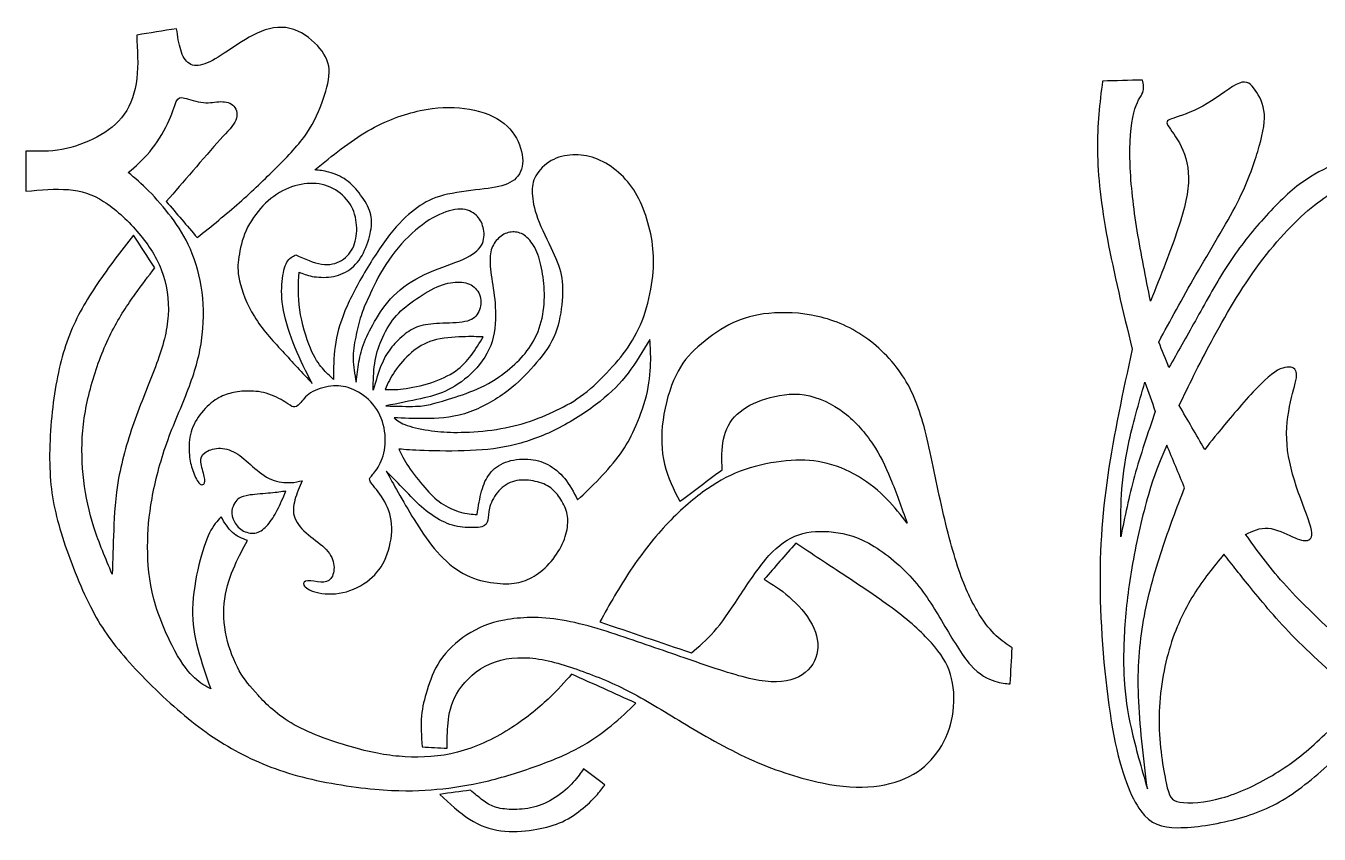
# Model space of a CAD drawing. Header units: millimetres. Extents: x -114 to 112, y -100 to 91.
# Drawn here: x -113.2 to -16.8, y -29.9 to 30.3 of the extents above; entities that cross this region are included whole.
import ezdxf

# ---------------------------------------------------------------- set-up
doc = ezdxf.new("R2010")
doc.units = ezdxf.units.MM
doc.header["$MEASUREMENT"] = 0

msp = doc.modelspace()

# ---------------------------------------------------------------- linework, layer by layer
at = {"color": 5, "linetype": 'ByBlock', "lineweight": -2}
for points, knots in [([(-95.927, -19.516), (-95.319, -20.172), (-94.503, -21.004), (-91.958, -22.429), (-90.23, -23.021), (-88.79, -23.421), (-87.349, -23.821), (-86.197, -24.029), (-84.957, -24.101), (-83.716, -24.173), (-82.388, -24.109), (-81.06, -23.765), (-79.731, -23.421), (-78.403, -22.797), (-77.235, -22.069), (-76.067, -21.34), (-75.058, -20.508), (-74.306, -19.804), (-73.554, -19.1), (-73.058, -18.524), (-72.562, -17.948), (-70.961, -18.668), (-69.361, -19.388), (-67.761, -20.108), (-68.337, -20.668), (-68.913, -21.228), (-69.609, -21.796), (-70.305, -22.365), (-71.121, -22.941), (-72.05, -23.445), (-72.978, -23.949), (-74.018, -24.381), (-75.202, -24.805), (-76.387, -25.229), (-77.715, -25.645), (-80.228, -26.238), (-81.412, -26.414), (-82.588, -26.526), (-83.764, -26.638), (-84.933, -26.686), (-86.589, -26.566), (-88.245, -26.446), (-90.39, -26.158), (-92.286, -25.693), (-94.183, -25.229), (-95.831, -24.589), (-97.344, -23.789), (-98.856, -22.989), (-100.232, -22.029), (-101.665, -20.812), (-103.097, -19.596), (-104.585, -18.124), (-105.721, -16.835), (-106.858, -15.547), (-107.642, -14.443), (-108.418, -12.914), (-109.194, -11.386), (-109.962, -9.434), (-111.035, -6.057), (-111.643, -3.208), (-111.387, 0.825), (-111.139, 2.601), (-110.891, 4.378), (-110.523, 5.914), (-109.979, 7.298), (-109.434, 8.683), (-108.714, 9.915), (-107.89, 11.131), (-107.066, 12.347), (-106.138, 13.548), (-105.209, 14.748), (-104.681, 13.932), (-104.153, 13.116), (-103.625, 12.299), (-104.089, 11.691), (-104.553, 11.083), (-105.089, 10.331), (-105.625, 9.579), (-106.234, 8.683), (-106.786, 7.61), (-107.338, 6.538), (-107.834, 5.29), (-108.218, 4.018), (-108.602, 2.745), (-108.874, 1.449), (-109.098, -1.096), (-109.05, -2.344), (-108.906, -3.536), (-108.762, -4.729), (-108.522, -5.865), (-108.154, -7.017), (-107.786, -8.169), (-107.29, -9.338), (-106.794, -10.506), (-106.762, -9.45), (-106.73, -8.393), (-106.682, -7.225), (-106.634, -6.057), (-106.57, -4.777), (-106.057, -1.96), (-105.609, -0.424), (-105.081, 1.041), (-104.553, 2.505), (-103.945, 3.898), (-103.481, 5.17), (-103.017, 6.442), (-102.697, 7.594), (-102.625, 8.763), (-102.553, 9.931), (-102.729, 11.115), (-103.545, 13.228), (-104.185, 14.156), (-104.945, 15.028), (-105.705, 15.9), (-106.586, 16.716), (-107.434, 17.253), (-108.282, 17.789), (-109.098, 18.045), (-110.059, 18.125), (-111.019, 18.205), (-112.123, 18.109), (-113.227, 18.013), (-113.227, 19.005), (-113.227, 19.997), (-113.227, 20.989), (-112.331, 20.974), (-111.435, 20.958), (-109.642, 21.278), (-108.746, 21.614), (-107.13, 22.478), (-106.41, 23.006), (-105.897, 23.734), (-105.385, 24.462), (-105.081, 25.391), (-104.961, 26.407), (-104.841, 27.423), (-104.905, 28.527), (-104.969, 29.632), (-103.977, 29.792), (-102.985, 29.952), (-101.993, 30.112), (-101.913, 29.551), (-101.833, 28.991), (-101.688, 28.527), (-101.545, 28.063), (-101.336, 27.695), (-101.04, 27.511), (-100.744, 27.327), (-100.36, 27.327), (-99.888, 27.495), (-99.416, 27.663), (-98.856, 27.999), (-98.2, 28.439), (-97.544, 28.879), (-96.791, 29.423), (-95.991, 29.784), (-95.191, 30.144), (-94.343, 30.32), (-93.551, 30.136), (-92.758, 29.952), (-92.022, 29.408), (-91.502, 28.855), (-90.982, 28.303), (-90.678, 27.743), (-90.63, 27.087), (-90.582, 26.431), (-90.79, 25.679), (-91.07, 24.87), (-91.35, 24.062), (-91.702, 23.198), (-92.286, 22.342), (-92.871, 21.486), (-93.687, 20.637), (-95.415, 18.909), (-96.327, 18.029), (-98.312, 16.284), (-99.384, 15.42), (-100.456, 14.556), (-101.224, 15.452), (-101.993, 16.348), (-102.761, 17.245), (-102.121, 17.981), (-101.481, 18.717), (-100.088, 20.333), (-99.336, 21.214), (-98.752, 21.854), (-98.168, 22.494), (-97.752, 22.894), (-97.584, 23.294), (-97.416, 23.694), (-97.496, 24.094), (-97.72, 24.342), (-97.944, 24.59), (-98.312, 24.686), (-98.704, 24.678), (-99.096, 24.67), (-99.512, 24.558), (-100, 24.606), (-100.488, 24.654), (-101.048, 24.862), (-101.393, 24.95), (-101.737, 25.038), (-101.865, 25.006), (-102.017, 24.678), (-102.169, 24.35), (-102.345, 23.726), (-102.673, 23.03), (-103.001, 22.334), (-103.481, 21.566), (-103.993, 20.95), (-104.505, 20.333), (-105.049, 19.869), (-105.593, 19.405), (-105.097, 18.989), (-104.601, 18.573), (-103.513, 17.469), (-102.921, 16.78), (-102.385, 16.068), (-101.849, 15.356), (-101.368, 14.62), (-100.968, 13.7), (-100.568, 12.78), (-100.248, 11.675), (-100.096, 10.499), (-99.944, 9.323), (-99.96, 8.075), (-100.136, 6.874), (-100.312, 5.674), (-100.648, 4.522), (-101.128, 3.265), (-101.608, 2.009), (-102.233, 0.649), (-103.225, -2.152), (-103.593, -3.592), (-103.825, -4.873), (-104.057, -6.153), (-104.153, -7.273), (-104.153, -8.481), (-104.153, -9.69), (-104.057, -10.986), (-103.689, -12.362), (-103.321, -13.739), (-102.681, -15.195), (-102.121, -16.219), (-101.561, -17.243), (-101.08, -17.836), (-100.216, -18.636), (-99.832, -18.844), (-99.448, -19.052), (-99.8, -18.044), (-100.152, -17.035), (-100.408, -16.067), (-100.664, -15.099), (-100.824, -14.171), (-100.8, -13.098), (-100.776, -12.026), (-100.568, -10.81), (-100.328, -9.802), (-100.088, -8.793), (-99.816, -7.993), (-99.536, -7.433), (-99.256, -6.873), (-98.968, -6.553), (-98.68, -6.233), (-98.424, -6.665), (-98.168, -7.097), (-97.84, -7.393), (-97.512, -7.689), (-97.111, -7.849), (-96.711, -8.009), (-97.031, -8.585), (-97.352, -9.162), (-97.664, -9.874), (-97.976, -10.586), (-98.28, -11.434), (-98.408, -12.346), (-98.536, -13.259), (-98.488, -14.235), (-98.28, -15.171), (-98.072, -16.107), (-97.704, -17.003), (-97.319, -17.692), (-96.935, -18.38), (-96.535, -18.86), (-95.927, -19.516)], [0, 0, 0, 0, 0.009901, 0.009901, 0.019802, 0.019802, 0.019802, 0.029703, 0.029703, 0.029703, 0.039604, 0.039604, 0.039604, 0.049505, 0.049505, 0.049505, 0.059406, 0.059406, 0.059406, 0.069307, 0.069307, 0.069307, 0.079208, 0.079208, 0.079208, 0.089109, 0.089109, 0.089109, 0.09901, 0.09901, 0.09901, 0.108911, 0.108911, 0.108911, 0.118812, 0.118812, 0.128713, 0.128713, 0.128713, 0.138614, 0.138614, 0.138614, 0.148515, 0.148515, 0.148515, 0.158416, 0.158416, 0.158416, 0.168317, 0.168317, 0.168317, 0.178218, 0.178218, 0.178218, 0.188119, 0.188119, 0.188119, 0.19802, 0.19802, 0.207921, 0.217822, 0.217822, 0.217822, 0.227723, 0.227723, 0.227723, 0.237624, 0.237624, 0.237624, 0.247525, 0.247525, 0.247525, 0.257426, 0.257426, 0.257426, 0.267327, 0.267327, 0.267327, 0.277228, 0.277228, 0.277228, 0.287129, 0.287129, 0.287129, 0.29703, 0.29703, 0.306931, 0.306931, 0.306931, 0.316832, 0.316832, 0.316832, 0.326733, 0.326733, 0.326733, 0.336634, 0.336634, 0.336634, 0.346535, 0.346535, 0.356436, 0.356436, 0.356436, 0.366337, 0.366337, 0.366337, 0.376238, 0.376238, 0.376238, 0.386139, 0.386139, 0.39604, 0.39604, 0.39604, 0.405941, 0.405941, 0.405941, 0.415842, 0.415842, 0.415842, 0.425743, 0.425743, 0.425743, 0.435644, 0.435644, 0.435644, 0.445545, 0.445545, 0.455446, 0.455446, 0.465347, 0.465347, 0.465347, 0.475248, 0.475248, 0.475248, 0.485149, 0.485149, 0.485149, 0.49505, 0.49505, 0.49505, 0.50495, 0.50495, 0.50495, 0.514851, 0.514851, 0.514851, 0.524752, 0.524752, 0.524752, 0.534653, 0.534653, 0.534653, 0.544554, 0.544554, 0.544554, 0.554455, 0.554455, 0.554455, 0.564356, 0.564356, 0.564356, 0.574257, 0.574257, 0.574257, 0.584158, 0.584158, 0.584158, 0.594059, 0.594059, 0.594059, 0.60396, 0.60396, 0.613861, 0.613861, 0.623762, 0.623762, 0.623762, 0.633663, 0.633663, 0.633663, 0.643564, 0.643564, 0.653465, 0.653465, 0.653465, 0.663366, 0.663366, 0.663366, 0.673267, 0.673267, 0.673267, 0.683168, 0.683168, 0.683168, 0.693069, 0.693069, 0.693069, 0.70297, 0.70297, 0.70297, 0.712871, 0.712871, 0.712871, 0.722772, 0.722772, 0.722772, 0.732673, 0.732673, 0.732673, 0.742574, 0.742574, 0.742574, 0.752475, 0.752475, 0.762376, 0.762376, 0.762376, 0.772277, 0.772277, 0.772277, 0.782178, 0.782178, 0.782178, 0.792079, 0.792079, 0.792079, 0.80198, 0.80198, 0.80198, 0.811881, 0.811881, 0.821782, 0.821782, 0.821782, 0.831683, 0.831683, 0.831683, 0.841584, 0.841584, 0.841584, 0.851485, 0.851485, 0.851485, 0.861386, 0.861386, 0.871287, 0.871287, 0.871287, 0.881188, 0.881188, 0.881188, 0.891089, 0.891089, 0.891089, 0.90099, 0.90099, 0.90099, 0.910891, 0.910891, 0.910891, 0.920792, 0.920792, 0.920792, 0.930693, 0.930693, 0.930693, 0.940594, 0.940594, 0.940594, 0.950495, 0.950495, 0.950495, 0.960396, 0.960396, 0.960396, 0.970297, 0.970297, 0.970297, 0.980198, 0.980198, 0.980198, 1, 1, 1, 1]), ([(-14.039, 20.778), (-13.391, 20.955), (-12.677, 20.992), (-12.027, 20.947), (-11.378, 20.901), (-10.794, 20.774), (-10.311, 20.571), (-9.829, 20.368), (-9.448, 20.089), (-8.864, 19.784), (-8.66, 19.759), (-8.497, 19.809), (-8.334, 19.86), (-8.21, 19.987), (-8.067, 19.954), (-7.923, 19.921), (-7.796, 19.744), (-7.718, 19.27), (-7.682, 18.857), (-7.846, 18.311), (-7.966, 18.104), (-8.124, 17.924), (-8.282, 17.745), (-8.693, 17.54), (-9.725, 17.434), (-10.109, 17.565), (-10.223, 17.729), (-10.337, 17.893), (-10.18, 18.089), (-10.174, 18.298), (-10.168, 18.506), (-10.312, 18.727), (-10.585, 18.879), (-10.857, 19.032), (-11.257, 19.116), (-11.813, 19.133), (-12.368, 19.149), (-13.079, 19.098), (-13.968, 18.806), (-14.857, 18.514), (-15.924, 17.981), (-17.194, 16.965), (-18.463, 15.949), (-19.936, 14.451), (-21.295, 12.622), (-22.654, 10.794), (-23.898, 8.635), (-24.876, 6.819), (-25.854, 5.003), (-26.565, 3.53), (-27.276, 2.057), (-26.641, 0.965), (-26.006, -0.127), (-25.371, -1.219), (-24.889, -0.609), (-24.406, 0), (-22.832, 1.879), (-21.739, 3.149), (-20.939, 3.899), (-20.14, 4.648), (-19.632, 4.876), (-18.844, 4.953), (-18.565, 4.8), (-18.527, 4.432), (-18.489, 4.064), (-18.692, 3.48), (-18.895, 2.641), (-19.098, 1.803), (-19.301, 0.711), (-19.263, -0.431), (-19.225, -1.574), (-18.946, -2.768), (-18.552, -3.949), (-18.159, -5.13), (-17.651, -6.298), (-17.473, -6.996), (-17.295, -7.695), (-17.447, -7.923), (-17.701, -7.987), (-17.955, -8.05), (-18.311, -7.949), (-18.832, -7.72), (-19.352, -7.492), (-20.038, -7.136), (-20.647, -7.085), (-21.257, -7.034), (-21.79, -7.288), (-22.324, -7.542), (-21.485, -8.711), (-20.647, -9.879), (-19.505, -11.161), (-18.362, -12.444), (-16.914, -13.841), (-14.425, -16.101), (-13.384, -16.964), (-12.343, -17.828), (-11.556, -17.091), (-10.768, -16.355), (-9.74, -15.352), (-8.711, -14.349), (-7.441, -13.079), (-6.184, -11.987), (-4.927, -10.895), (-3.683, -9.98), (-2.591, -9.422), (-1.499, -8.863), (-0.559, -8.66), (0.673, -8.723), (1.904, -8.787), (3.428, -9.117), (4.965, -9.815), (6.501, -10.514), (8.05, -11.58), (9.409, -12.66), (10.768, -13.739), (11.936, -14.831), (13.168, -15.898), (14.399, -16.964), (15.695, -18.006), (16.99, -19.047), (18.666, -17.853), (20.342, -16.66), (22.018, -15.466), (21.079, -13.841), (20.139, -12.215), (19.25, -10.692), (18.361, -9.168), (17.523, -7.746), (16.469, -6.425), (15.415, -5.104), (14.145, -3.885), (12.914, -2.933), (11.682, -1.981), (10.488, -1.295), (8.939, -0.457), (8.584, -0.304), (8.228, -0.152), (8.409, 0.376), (8.589, 0.904), (8.77, 1.433), (9.961, 0.777), (11.152, 0.122), (12.407, -0.739), (13.663, -1.6), (14.984, -2.666), (16.177, -3.873), (17.371, -5.079), (18.437, -6.425), (19.466, -7.809), (20.495, -9.193), (21.485, -10.615), (22.171, -11.746), (22.856, -12.876), (23.237, -13.714), (23.618, -14.552), (24.634, -13.485), (25.65, -12.419), (26.806, -10.946), (27.961, -9.473), (29.256, -7.593), (29.98, -6.463), (30.704, -5.333), (30.856, -4.952), (31.009, -4.571), (30.323, -2.844), (29.637, -1.117), (28.012, 3.632), (27.072, 6.654), (26.577, 9.27), (26.082, 11.886), (26.031, 14.095), (26.285, 16.013), (26.539, 17.93), (27.098, 19.555), (27.682, 21.028), (28.266, 22.501), (28.875, 23.822), (29.523, 24.723), (30.17, 25.625), (30.856, 26.108), (31.351, 26.336), (31.847, 26.565), (32.151, 26.539), (32.583, 26.209), (33.015, 25.879), (33.574, 25.244), (35.097, 22.781), (36.062, 20.952), (36.647, 18.882), (37.231, 16.813), (37.434, 14.501), (37.51, 9.803), (37.383, 7.416), (36.913, 5.003), (36.443, 2.591), (35.631, 0.153), (35.008, -1.523), (34.386, -3.2), (33.955, -4.114), (33.523, -5.028), (34.386, -7.263), (35.25, -9.498), (36.799, -14.323), (37.485, -16.914), (37.764, -19.225), (38.043, -21.536), (37.916, -23.568), (37.837, -25.325), (37.757, -27.083), (37.725, -28.566), (37.002, -29.214), (36.278, -29.862), (34.862, -29.673), (32.656, -29.503), (30.45, -29.332), (27.453, -29.18), (24.913, -28.85), (22.374, -28.52), (20.291, -28.012), (18.209, -27.047), (16.126, -26.082), (14.044, -24.659), (11.961, -23.237), (10.768, -23.669), (9.574, -24.101), (8.025, -24.329), (6.476, -24.558), (4.571, -24.583), (2.895, -24.532), (1.219, -24.482), (-0.229, -24.355), (-1.676, -24.228), (-1.829, -24.863), (-1.981, -25.498), (-1.753, -26.64), (-1.372, -27.148), (-1.016, -27.618), (-0.661, -28.088), (-0.33, -28.52), (-0.267, -28.837), (-0.203, -29.155), (-0.407, -29.358), (-1.93, -29.485), (-3.251, -29.409), (-4.991, -29.396), (-6.73, -29.383), (-8.889, -29.434), (-10.324, -29.472), (-11.759, -29.51), (-12.47, -29.536), (-13.003, -29.421), (-13.536, -29.307), (-13.892, -29.053), (-13.917, -28.786), (-13.943, -28.52), (-13.638, -28.24), (-13.168, -28.012), (-12.698, -27.783), (-12.063, -27.605), (-11.302, -27.199), (-10.54, -26.793), (-9.651, -26.158), (-8.978, -25.409), (-8.305, -24.659), (-7.848, -23.796), (-7.391, -22.933), (-8.863, -22.094), (-10.337, -21.256), (-11.809, -20.418), (-12.952, -21.586), (-14.095, -22.755), (-15.314, -23.91), (-16.533, -25.066), (-17.828, -26.209), (-19.098, -27.034), (-20.368, -27.859), (-21.613, -28.367), (-23.06, -28.748), (-24.508, -29.129), (-26.158, -29.383), (-27.377, -29.383), (-28.596, -29.383), (-29.384, -29.129), (-30.133, -28.126), (-30.882, -27.123), (-31.593, -25.371), (-32.139, -22.552), (-32.685, -19.733), (-33.066, -15.847), (-33.155, -12.457), (-33.244, -9.066), (-33.041, -6.171), (-32.596, -3.136), (-32.152, -0.101), (-31.466, 3.073), (-30.78, 6.248), (-31.466, 9.092), (-32.152, 11.936), (-32.622, 14.451), (-33.092, 16.965), (-33.346, 19.149), (-33.371, 21.054), (-33.396, 22.959), (-33.193, 24.584), (-32.99, 26.209), (-31.999, 26.235), (-31.009, 26.26), (-30.019, 26.285), (-29.942, 25.981), (-29.866, 25.676), (-30.12, 25.041), (-30.45, 24.711), (-30.666, 23.847), (-30.882, 22.984), (-30.984, 21.587), (-30.933, 20.038), (-30.882, 18.489), (-30.679, 16.787), (-30.4, 15.06), (-30.12, 13.333), (-29.765, 11.581), (-29.409, 9.829), (-28.647, 11.733), (-27.885, 13.638), (-27.365, 15.2), (-26.844, 16.762), (-26.565, 17.981), (-26.577, 19.022), (-26.59, 20.063), (-26.895, 20.927), (-27.263, 21.6), (-27.631, 22.273), (-28.063, 22.755), (-28.165, 23.022), (-28.266, 23.289), (-28.038, 23.339), (-27.492, 23.517), (-26.946, 23.695), (-26.082, 24), (-25.193, 24.533), (-24.304, 25.066), (-23.39, 25.828), (-22.793, 26.057), (-22.197, 26.285), (-21.917, 25.981), (-21.613, 25.536), (-21.308, 25.092), (-20.977, 24.508), (-20.927, 23.746), (-20.876, 22.984), (-21.104, 22.044), (-21.422, 20.978), (-21.739, 19.911), (-22.146, 18.717), (-22.958, 17.13), (-23.771, 15.543), (-24.99, 13.562), (-26.031, 11.771), (-27.073, 9.981), (-27.936, 8.381), (-28.8, 6.781), (-28.546, 6.146), (-28.292, 5.511), (-28.038, 4.876), (-27.403, 5.994), (-26.768, 7.111), (-26.069, 8.368), (-25.371, 9.625), (-24.609, 11.022), (-23.822, 12.254), (-23.035, 13.486), (-22.222, 14.552), (-21.32, 15.594), (-20.419, 16.635), (-19.428, 17.651), (-18.501, 18.374), (-17.574, 19.098), (-16.711, 19.53), (-15.989, 19.905), (-15.267, 20.281), (-14.686, 20.6), (-14.039, 20.778)], [0, 0, 0, 0, 0.007463, 0.007463, 0.007463, 0.014925, 0.014925, 0.014925, 0.022388, 0.022388, 0.029851, 0.029851, 0.029851, 0.037313, 0.037313, 0.037313, 0.044776, 0.044776, 0.052239, 0.052239, 0.059701, 0.059701, 0.059701, 0.067164, 0.067164, 0.08209, 0.08209, 0.08209, 0.089552, 0.089552, 0.089552, 0.097015, 0.097015, 0.097015, 0.104478, 0.104478, 0.104478, 0.11194, 0.11194, 0.11194, 0.119403, 0.119403, 0.119403, 0.126866, 0.126866, 0.126866, 0.134328, 0.134328, 0.134328, 0.141791, 0.141791, 0.141791, 0.149254, 0.149254, 0.149254, 0.156716, 0.156716, 0.164179, 0.164179, 0.164179, 0.171642, 0.171642, 0.179104, 0.179104, 0.179104, 0.186567, 0.186567, 0.186567, 0.19403, 0.19403, 0.19403, 0.201493, 0.201493, 0.201493, 0.208955, 0.208955, 0.208955, 0.216418, 0.216418, 0.216418, 0.223881, 0.223881, 0.223881, 0.231343, 0.231343, 0.231343, 0.238806, 0.238806, 0.238806, 0.246269, 0.246269, 0.246269, 0.253731, 0.253731, 0.261194, 0.261194, 0.261194, 0.268657, 0.268657, 0.268657, 0.276119, 0.276119, 0.276119, 0.283582, 0.283582, 0.283582, 0.291045, 0.291045, 0.291045, 0.298507, 0.298507, 0.298507, 0.30597, 0.30597, 0.30597, 0.313433, 0.313433, 0.313433, 0.320896, 0.320896, 0.320896, 0.328358, 0.328358, 0.328358, 0.335821, 0.335821, 0.335821, 0.343284, 0.343284, 0.343284, 0.350746, 0.350746, 0.350746, 0.358209, 0.358209, 0.365672, 0.365672, 0.365672, 0.373134, 0.373134, 0.373134, 0.380597, 0.380597, 0.380597, 0.38806, 0.38806, 0.38806, 0.395522, 0.395522, 0.395522, 0.402985, 0.402985, 0.402985, 0.410448, 0.410448, 0.410448, 0.41791, 0.41791, 0.41791, 0.425373, 0.425373, 0.425373, 0.432836, 0.432836, 0.432836, 0.440299, 0.440299, 0.447761, 0.447761, 0.447761, 0.455224, 0.455224, 0.455224, 0.462687, 0.462687, 0.462687, 0.470149, 0.470149, 0.470149, 0.477612, 0.477612, 0.477612, 0.485075, 0.485075, 0.485075, 0.492537, 0.492537, 0.5, 0.5, 0.5, 0.507463, 0.507463, 0.514925, 0.514925, 0.514925, 0.522388, 0.522388, 0.522388, 0.529851, 0.529851, 0.529851, 0.537313, 0.537313, 0.544776, 0.544776, 0.544776, 0.552239, 0.552239, 0.552239, 0.559701, 0.559701, 0.559701, 0.567164, 0.567164, 0.567164, 0.574627, 0.574627, 0.574627, 0.58209, 0.58209, 0.58209, 0.589552, 0.589552, 0.589552, 0.597015, 0.597015, 0.597015, 0.604478, 0.604478, 0.604478, 0.61194, 0.61194, 0.61194, 0.619403, 0.619403, 0.626866, 0.626866, 0.626866, 0.634328, 0.634328, 0.634328, 0.641791, 0.641791, 0.649254, 0.649254, 0.649254, 0.656716, 0.656716, 0.656716, 0.664179, 0.664179, 0.664179, 0.671642, 0.671642, 0.671642, 0.679104, 0.679104, 0.679104, 0.686567, 0.686567, 0.686567, 0.69403, 0.69403, 0.69403, 0.701493, 0.701493, 0.701493, 0.708955, 0.708955, 0.708955, 0.716418, 0.716418, 0.716418, 0.723881, 0.723881, 0.723881, 0.731343, 0.731343, 0.731343, 0.738806, 0.738806, 0.738806, 0.746269, 0.746269, 0.746269, 0.753731, 0.753731, 0.753731, 0.761194, 0.761194, 0.761194, 0.768657, 0.768657, 0.768657, 0.776119, 0.776119, 0.776119, 0.783582, 0.783582, 0.783582, 0.791045, 0.791045, 0.791045, 0.798507, 0.798507, 0.798507, 0.80597, 0.80597, 0.80597, 0.813433, 0.813433, 0.820896, 0.820896, 0.820896, 0.828358, 0.828358, 0.828358, 0.835821, 0.835821, 0.835821, 0.843284, 0.843284, 0.843284, 0.850746, 0.850746, 0.850746, 0.858209, 0.858209, 0.858209, 0.865672, 0.865672, 0.865672, 0.873134, 0.873134, 0.873134, 0.880597, 0.880597, 0.880597, 0.88806, 0.88806, 0.88806, 0.895522, 0.895522, 0.895522, 0.902985, 0.902985, 0.902985, 0.910448, 0.910448, 0.910448, 0.91791, 0.91791, 0.91791, 0.925373, 0.925373, 0.925373, 0.932836, 0.932836, 0.932836, 0.940299, 0.940299, 0.940299, 0.947761, 0.947761, 0.947761, 0.955224, 0.955224, 0.955224, 0.962687, 0.962687, 0.962687, 0.970149, 0.970149, 0.970149, 0.977612, 0.977612, 0.977612, 0.985075, 0.985075, 0.985075, 1, 1, 1, 1]), ([(-87.533, 15.028), (-87.629, 14.516), (-87.813, 13.924), (-88.073, 13.416), (-88.333, 12.908), (-88.669, 12.483), (-89.082, 12.183), (-89.494, 11.883), (-89.982, 11.707), (-90.482, 11.635), (-90.982, 11.563), (-91.494, 11.595), (-91.894, 11.671), (-92.294, 11.747), (-92.582, 11.867), (-92.871, 11.987), (-92.913, 11.083), (-92.955, 10.179), (-92.811, 9.179), (-92.667, 8.178), (-92.336, 7.082), (-92.023, 6.326), (-91.71, 5.57), (-91.414, 5.154), (-91.13, 4.822), (-90.846, 4.49), (-90.574, 4.242), (-90.302, 3.994), (-90.302, 4.81), (-90.302, 5.626), (-90.186, 6.458), (-90.07, 7.29), (-89.838, 8.138), (-89.446, 9.091), (-89.054, 10.043), (-88.501, 11.099), (-87.237, 13.212), (-86.525, 14.268), (-85.873, 15.06), (-85.221, 15.852), (-84.628, 16.38), (-84.052, 16.793), (-83.476, 17.205), (-82.916, 17.501), (-82.108, 17.709), (-81.3, 17.917), (-80.243, 18.037), (-79.383, 18.141), (-78.523, 18.245), (-77.859, 18.333), (-77.339, 18.557), (-76.819, 18.781), (-76.443, 19.141), (-76.287, 19.649), (-76.131, 20.157), (-76.195, 20.813), (-76.447, 21.466), (-76.699, 22.118), (-77.139, 22.766), (-77.843, 23.246), (-78.547, 23.726), (-79.515, 24.038), (-80.536, 24.174), (-81.556, 24.31), (-82.628, 24.27), (-83.84, 24.01), (-85.053, 23.75), (-86.405, 23.27), (-87.737, 22.498), (-89.07, 21.726), (-90.382, 20.661), (-91.694, 19.597), (-91.366, 19.565), (-91.038, 19.533), (-90.638, 19.425), (-90.238, 19.317), (-89.766, 19.133), (-89.354, 18.841), (-88.942, 18.549), (-88.589, 18.149), (-88.277, 17.725), (-87.965, 17.301), (-87.693, 16.853), (-87.561, 16.413), (-87.429, 15.972), (-87.437, 15.54), (-87.533, 15.028)], [0, 0, 0, 0, 0.033333, 0.033333, 0.033333, 0.066667, 0.066667, 0.066667, 0.1, 0.1, 0.1, 0.133333, 0.133333, 0.133333, 0.166667, 0.166667, 0.166667, 0.2, 0.2, 0.2, 0.233333, 0.233333, 0.233333, 0.266667, 0.266667, 0.266667, 0.3, 0.3, 0.3, 0.333333, 0.333333, 0.333333, 0.366667, 0.366667, 0.366667, 0.4, 0.4, 0.433333, 0.433333, 0.433333, 0.466667, 0.466667, 0.466667, 0.5, 0.5, 0.5, 0.533333, 0.533333, 0.533333, 0.566667, 0.566667, 0.566667, 0.6, 0.6, 0.6, 0.633333, 0.633333, 0.633333, 0.666667, 0.666667, 0.666667, 0.7, 0.7, 0.7, 0.733333, 0.733333, 0.733333, 0.766667, 0.766667, 0.766667, 0.8, 0.8, 0.8, 0.833333, 0.833333, 0.833333, 0.866667, 0.866667, 0.866667, 0.9, 0.9, 0.9, 0.933333, 0.933333, 0.933333, 1, 1, 1, 1]), ([(-82.988, 0.177), (-83.62, 0.265), (-84.333, 0.401), (-84.813, 0.569), (-85.293, 0.737), (-85.541, 0.937), (-85.789, 1.137), (-85.069, 1.105), (-84.349, 1.073), (-83.48, 1.077), (-82.612, 1.081), (-81.596, 1.121), (-80.544, 1.441), (-79.491, 1.761), (-78.403, 2.361), (-77.575, 2.949), (-76.747, 3.537), (-76.179, 4.114), (-75.598, 4.754), (-75.018, 5.394), (-74.426, 6.098), (-74.03, 6.862), (-73.634, 7.626), (-73.434, 8.451), (-73.322, 9.259), (-73.21, 10.067), (-73.186, 10.859), (-73.394, 12.219), (-73.626, 12.788), (-73.978, 13.54), (-74.33, 14.292), (-74.802, 15.228), (-75.086, 15.992), (-75.37, 16.757), (-75.466, 17.349), (-75.506, 18.341), (-75.45, 18.741), (-75.214, 19.157), (-74.978, 19.573), (-74.562, 20.005), (-74.074, 20.285), (-73.586, 20.565), (-73.026, 20.694), (-72.474, 20.718), (-71.922, 20.741), (-71.377, 20.661), (-70.829, 20.465), (-70.281, 20.269), (-69.729, 19.957), (-69.233, 19.557), (-68.737, 19.157), (-68.297, 18.669), (-67.929, 18.105), (-67.56, 17.541), (-67.264, 16.901), (-67.028, 16.2), (-66.792, 15.5), (-66.616, 14.74), (-66.524, 14), (-66.432, 13.26), (-66.424, 12.54), (-66.512, 11.695), (-66.6, 10.851), (-66.784, 9.883), (-67.068, 9.007), (-67.352, 8.13), (-67.737, 7.346), (-68.181, 6.65), (-68.625, 5.954), (-69.129, 5.346), (-69.721, 4.71), (-70.313, 4.074), (-70.993, 3.409), (-71.658, 2.901), (-72.322, 2.393), (-72.97, 2.041), (-73.67, 1.705), (-74.37, 1.369), (-75.122, 1.049), (-75.931, 0.793), (-76.739, 0.537), (-77.603, 0.345), (-78.499, 0.225), (-79.395, 0.105), (-80.324, 0.057), (-81.064, 0.053), (-81.804, 0.049), (-82.356, 0.089), (-82.988, 0.177)], [0, 0, 0, 0, 0.032258, 0.032258, 0.032258, 0.064516, 0.064516, 0.064516, 0.096774, 0.096774, 0.096774, 0.129032, 0.129032, 0.129032, 0.16129, 0.16129, 0.16129, 0.193548, 0.193548, 0.193548, 0.225806, 0.225806, 0.225806, 0.258065, 0.258065, 0.258065, 0.290323, 0.290323, 0.322581, 0.322581, 0.322581, 0.354839, 0.354839, 0.354839, 0.387097, 0.387097, 0.419355, 0.419355, 0.419355, 0.451613, 0.451613, 0.451613, 0.483871, 0.483871, 0.483871, 0.516129, 0.516129, 0.516129, 0.548387, 0.548387, 0.548387, 0.580645, 0.580645, 0.580645, 0.612903, 0.612903, 0.612903, 0.645161, 0.645161, 0.645161, 0.677419, 0.677419, 0.677419, 0.709677, 0.709677, 0.709677, 0.741935, 0.741935, 0.741935, 0.774194, 0.774194, 0.774194, 0.806452, 0.806452, 0.806452, 0.83871, 0.83871, 0.83871, 0.870968, 0.870968, 0.870968, 0.903226, 0.903226, 0.903226, 0.935484, 0.935484, 0.935484, 1, 1, 1, 1]), ([(-97.352, 13.12), (-97.264, 13.7), (-97.119, 14.404), (-96.519, 15.748), (-96.063, 16.388), (-95.555, 16.917), (-95.047, 17.445), (-94.487, 17.861), (-93.883, 18.145), (-93.279, 18.429), (-92.63, 18.581), (-92.026, 18.593), (-91.422, 18.605), (-90.862, 18.477), (-90.35, 18.209), (-89.838, 17.941), (-89.374, 17.533), (-89.07, 17.053), (-88.765, 16.573), (-88.622, 16.02), (-88.581, 15.476), (-88.542, 14.932), (-88.605, 14.396), (-88.793, 13.94), (-88.982, 13.484), (-89.294, 13.108), (-90.11, 12.612), (-90.614, 12.491), (-91.198, 12.58), (-91.782, 12.667), (-92.446, 12.964), (-93.111, 13.26), (-93.351, 13.148), (-93.591, 13.036), (-93.771, 12.724), (-93.951, 12.412), (-94.071, 11.899), (-94.131, 11.291), (-94.191, 10.683), (-94.191, 9.979), (-94.031, 9.131), (-93.871, 8.283), (-93.551, 7.29), (-93.167, 6.358), (-92.782, 5.426), (-92.334, 4.554), (-91.886, 3.681), (-92.622, 4.482), (-93.359, 5.282), (-94.111, 6.098), (-94.863, 6.914), (-95.631, 7.746), (-96.199, 8.671), (-96.767, 9.595), (-97.135, 10.611), (-97.304, 11.347), (-97.471, 12.083), (-97.44, 12.54), (-97.352, 13.12)], [0, 0, 0, 0, 0.047619, 0.047619, 0.095238, 0.095238, 0.095238, 0.142857, 0.142857, 0.142857, 0.190476, 0.190476, 0.190476, 0.238095, 0.238095, 0.238095, 0.285714, 0.285714, 0.285714, 0.333333, 0.333333, 0.333333, 0.380952, 0.380952, 0.380952, 0.428571, 0.428571, 0.47619, 0.47619, 0.47619, 0.52381, 0.52381, 0.52381, 0.571429, 0.571429, 0.571429, 0.619048, 0.619048, 0.619048, 0.666667, 0.666667, 0.666667, 0.714286, 0.714286, 0.714286, 0.761905, 0.761905, 0.761905, 0.809524, 0.809524, 0.809524, 0.857143, 0.857143, 0.857143, 0.904762, 0.904762, 0.904762, 1, 1, 1, 1]), ([(-87.653, 10.175), (-87.365, 10.803), (-86.949, 11.707), (-86.397, 12.564), (-85.845, 13.42), (-85.157, 14.228), (-84.46, 14.868), (-83.764, 15.508), (-83.06, 15.98), (-82.404, 16.28), (-81.748, 16.581), (-81.14, 16.708), (-80.66, 16.665), (-80.179, 16.62), (-79.827, 16.405), (-79.579, 16.136), (-79.331, 15.868), (-79.187, 15.548), (-79.119, 15.172), (-79.051, 14.796), (-79.059, 14.364), (-79.279, 13.98), (-79.499, 13.596), (-79.931, 13.26), (-80.624, 12.948), (-81.316, 12.636), (-82.268, 12.347), (-83.172, 11.951), (-84.076, 11.555), (-84.933, 11.051), (-85.593, 10.455), (-86.253, 9.859), (-86.717, 9.171), (-87.101, 8.535), (-87.485, 7.898), (-87.789, 7.314), (-87.997, 6.786), (-88.205, 6.258), (-88.317, 5.786), (-88.405, 5.298), (-88.493, 4.81), (-88.557, 4.306), (-88.622, 3.801), (-88.725, 4.386), (-88.83, 4.97), (-88.838, 5.522), (-88.845, 6.074), (-88.757, 6.594), (-88.646, 7.142), (-88.533, 7.69), (-88.397, 8.267), (-88.249, 8.731), (-88.101, 9.195), (-87.941, 9.547), (-87.653, 10.175)], [0, 0, 0, 0, 0.052632, 0.052632, 0.052632, 0.105263, 0.105263, 0.105263, 0.157895, 0.157895, 0.157895, 0.210526, 0.210526, 0.210526, 0.263158, 0.263158, 0.263158, 0.315789, 0.315789, 0.315789, 0.368421, 0.368421, 0.368421, 0.421053, 0.421053, 0.421053, 0.473684, 0.473684, 0.473684, 0.526316, 0.526316, 0.526316, 0.578947, 0.578947, 0.578947, 0.631579, 0.631579, 0.631579, 0.684211, 0.684211, 0.684211, 0.736842, 0.736842, 0.736842, 0.789474, 0.789474, 0.789474, 0.842105, 0.842105, 0.842105, 0.894737, 0.894737, 0.894737, 1, 1, 1, 1]), ([(-84.188, 1.993), (-84.741, 1.977), (-85.565, 2.001), (-86.389, 2.025), (-85.469, 2.209), (-84.548, 2.393), (-83.82, 2.553), (-83.092, 2.713), (-82.556, 2.849), (-81.952, 3.129), (-81.348, 3.409), (-80.676, 3.833), (-80.064, 4.406), (-79.451, 4.978), (-78.899, 5.698), (-78.587, 6.518), (-78.275, 7.338), (-78.203, 8.258), (-78.227, 9.075), (-78.251, 9.891), (-78.371, 10.603), (-78.471, 11.267), (-78.571, 11.931), (-78.651, 12.548), (-78.635, 13.024), (-78.619, 13.5), (-78.507, 13.836), (-78.323, 14.124), (-78.139, 14.412), (-77.883, 14.652), (-77.323, 14.948), (-77.019, 15.004), (-76.727, 14.972), (-76.435, 14.94), (-76.155, 14.82), (-75.882, 14.572), (-75.61, 14.324), (-75.346, 13.948), (-75.146, 13.476), (-74.946, 13.004), (-74.81, 12.436), (-74.714, 11.827), (-74.618, 11.219), (-74.562, 10.571), (-74.594, 9.879), (-74.626, 9.187), (-74.746, 8.451), (-75.194, 7.154), (-75.522, 6.594), (-75.886, 6.114), (-76.251, 5.634), (-76.651, 5.234), (-77.163, 4.806), (-77.675, 4.378), (-78.299, 3.922), (-79.015, 3.553), (-79.731, 3.185), (-80.54, 2.905), (-81.232, 2.681), (-81.924, 2.457), (-82.5, 2.289), (-82.928, 2.177), (-83.356, 2.065), (-83.636, 2.009), (-84.188, 1.993)], [0, 0, 0, 0, 0.043478, 0.043478, 0.043478, 0.086957, 0.086957, 0.086957, 0.130435, 0.130435, 0.130435, 0.173913, 0.173913, 0.173913, 0.217391, 0.217391, 0.217391, 0.26087, 0.26087, 0.26087, 0.304348, 0.304348, 0.304348, 0.347826, 0.347826, 0.347826, 0.391304, 0.391304, 0.391304, 0.434783, 0.434783, 0.478261, 0.478261, 0.478261, 0.521739, 0.521739, 0.521739, 0.565217, 0.565217, 0.565217, 0.608696, 0.608696, 0.608696, 0.652174, 0.652174, 0.652174, 0.695652, 0.695652, 0.73913, 0.73913, 0.73913, 0.782609, 0.782609, 0.782609, 0.826087, 0.826087, 0.826087, 0.869565, 0.869565, 0.869565, 0.913043, 0.913043, 0.913043, 1, 1, 1, 1]), ([(-86.061, 6.274), (-85.781, 6.642), (-85.437, 6.986), (-85.089, 7.274), (-84.741, 7.562), (-84.388, 7.794), (-83.96, 7.938), (-83.532, 8.082), (-83.028, 8.138), (-82.4, 8.167), (-81.772, 8.195), (-81.02, 8.195), (-80.508, 8.298), (-79.995, 8.403), (-79.723, 8.611), (-79.543, 8.927), (-79.363, 9.243), (-79.275, 9.667), (-79.343, 10.043), (-79.411, 10.419), (-79.635, 10.747), (-79.935, 10.955), (-80.235, 11.163), (-80.612, 11.251), (-81.056, 11.243), (-81.5, 11.235), (-82.012, 11.131), (-82.584, 10.879), (-83.156, 10.627), (-83.788, 10.227), (-84.336, 9.839), (-84.885, 9.451), (-85.349, 9.075), (-85.749, 8.587), (-86.149, 8.098), (-86.485, 7.498), (-86.733, 6.922), (-86.981, 6.346), (-87.141, 5.794), (-87.317, 4.562), (-87.333, 3.881), (-87.349, 3.201), (-87.157, 3.841), (-86.965, 4.482), (-86.761, 4.998), (-86.557, 5.514), (-86.341, 5.906), (-86.061, 6.274)], [0, 0, 0, 0, 0.058824, 0.058824, 0.058824, 0.117647, 0.117647, 0.117647, 0.176471, 0.176471, 0.176471, 0.235294, 0.235294, 0.235294, 0.294118, 0.294118, 0.294118, 0.352941, 0.352941, 0.352941, 0.411765, 0.411765, 0.411765, 0.470588, 0.470588, 0.470588, 0.529412, 0.529412, 0.529412, 0.588235, 0.588235, 0.588235, 0.647059, 0.647059, 0.647059, 0.705882, 0.705882, 0.705882, 0.764706, 0.764706, 0.823529, 0.823529, 0.823529, 0.882353, 0.882353, 0.882353, 1, 1, 1, 1]), ([(-68.161, -10.202), (-67.312, -8.937), (-66.336, -7.705), (-65.352, -6.673), (-64.368, -5.641), (-63.376, -4.809), (-62.439, -4.16), (-61.503, -3.512), (-60.623, -3.048), (-59.631, -2.712), (-58.638, -2.376), (-57.534, -2.168), (-56.558, -2.072), (-55.582, -1.976), (-54.734, -1.992), (-53.837, -2.184), (-52.941, -2.376), (-51.997, -2.744), (-50.348, -3.72), (-49.644, -4.328), (-49.06, -4.928), (-48.476, -5.529), (-48.012, -6.121), (-47.548, -6.713), (-47.964, -5.545), (-48.38, -4.377), (-48.78, -3.4), (-49.18, -2.424), (-49.564, -1.64), (-50.108, -0.824), (-50.653, -0.007), (-51.357, 0.841), (-53.117, 2.185), (-54.173, 2.681), (-55.198, 2.841), (-56.222, 3.001), (-57.214, 2.825), (-58.078, 2.553), (-58.943, 2.281), (-59.679, 1.913), (-60.215, 1.409), (-60.751, 0.905), (-61.087, 0.265), (-61.239, -0.447), (-61.391, -1.16), (-61.359, -1.944), (-61.327, -2.728), (-62.383, -3.512), (-63.44, -4.297), (-64.496, -5.081), (-64.944, -4.2), (-65.392, -3.32), (-65.632, -2.32), (-65.872, -1.32), (-65.904, -0.199), (-65.744, 0.969), (-65.584, 2.137), (-65.232, 3.353), (-64.792, 4.274), (-64.352, 5.194), (-63.824, 5.818), (-63.143, 6.426), (-62.463, 7.034), (-61.631, 7.626), (-60.831, 8.05), (-60.031, 8.475), (-59.263, 8.731), (-58.246, 8.867), (-57.23, 9.003), (-55.966, 9.019), (-54.686, 8.787), (-53.405, 8.555), (-52.109, 8.075), (-50.925, 7.298), (-49.74, 6.522), (-48.668, 5.45), (-47.892, 4.274), (-47.116, 3.097), (-46.636, 1.817), (-45.788, -1.464), (-45.419, -3.464), (-44.995, -5.369), (-44.571, -7.273), (-44.091, -9.082), (-43.603, -10.458), (-43.115, -11.834), (-42.619, -12.778), (-41.722, -14.219), (-41.322, -14.715), (-40.922, -15.091), (-40.522, -15.467), (-40.122, -15.723), (-39.722, -15.979), (-39.77, -16.875), (-39.818, -17.772), (-39.866, -18.668), (-40.202, -18.652), (-40.538, -18.636), (-41.026, -18.476), (-41.514, -18.316), (-42.155, -18.012), (-42.819, -17.267), (-43.483, -16.523), (-44.171, -15.339), (-44.859, -14.179), (-45.547, -13.018), (-46.236, -11.882), (-47.18, -10.826), (-48.124, -9.77), (-49.324, -8.793), (-50.413, -8.201), (-51.501, -7.609), (-52.477, -7.401), (-53.389, -7.337), (-54.301, -7.273), (-55.15, -7.353), (-55.926, -7.681), (-56.702, -8.009), (-57.406, -8.585), (-58.11, -9.426), (-58.815, -10.266), (-59.519, -11.37), (-60.159, -12.338), (-60.799, -13.306), (-61.375, -14.139), (-61.943, -14.787), (-62.511, -15.435), (-63.072, -15.899), (-63.632, -16.363), (-65.904, -15.595), (-68.177, -14.827), (-70.449, -14.059), (-69.729, -12.762), (-69.009, -11.466), (-68.161, -10.202)], [0, 0, 0, 0, 0.021277, 0.021277, 0.021277, 0.042553, 0.042553, 0.042553, 0.06383, 0.06383, 0.06383, 0.085106, 0.085106, 0.085106, 0.106383, 0.106383, 0.106383, 0.12766, 0.12766, 0.148936, 0.148936, 0.148936, 0.170213, 0.170213, 0.170213, 0.191489, 0.191489, 0.191489, 0.212766, 0.212766, 0.212766, 0.234043, 0.234043, 0.255319, 0.255319, 0.255319, 0.276596, 0.276596, 0.276596, 0.297872, 0.297872, 0.297872, 0.319149, 0.319149, 0.319149, 0.340426, 0.340426, 0.340426, 0.361702, 0.361702, 0.361702, 0.382979, 0.382979, 0.382979, 0.404255, 0.404255, 0.404255, 0.425532, 0.425532, 0.425532, 0.446809, 0.446809, 0.446809, 0.468085, 0.468085, 0.468085, 0.489362, 0.489362, 0.489362, 0.510638, 0.510638, 0.510638, 0.531915, 0.531915, 0.531915, 0.553191, 0.553191, 0.553191, 0.574468, 0.574468, 0.595745, 0.595745, 0.595745, 0.617021, 0.617021, 0.617021, 0.638298, 0.638298, 0.659574, 0.659574, 0.659574, 0.680851, 0.680851, 0.680851, 0.702128, 0.702128, 0.702128, 0.723404, 0.723404, 0.723404, 0.744681, 0.744681, 0.744681, 0.765957, 0.765957, 0.765957, 0.787234, 0.787234, 0.787234, 0.808511, 0.808511, 0.808511, 0.829787, 0.829787, 0.829787, 0.851064, 0.851064, 0.851064, 0.87234, 0.87234, 0.87234, 0.893617, 0.893617, 0.893617, 0.914894, 0.914894, 0.914894, 0.93617, 0.93617, 0.93617, 0.957447, 0.957447, 0.957447, 1, 1, 1, 1]), ([(-85.721, 4.618), (-85.397, 5.09), (-84.957, 5.586), (-84.028, 6.394), (-83.54, 6.706), (-82.872, 6.894), (-82.204, 7.082), (-81.356, 7.146), (-80.704, 7.17), (-80.052, 7.194), (-79.595, 7.178), (-79.139, 7.162), (-79.427, 6.69), (-79.715, 6.218), (-80.364, 5.354), (-80.724, 4.962), (-81.216, 4.618), (-81.708, 4.274), (-82.332, 3.978), (-83.036, 3.75), (-83.74, 3.521), (-84.525, 3.361), (-85.109, 3.289), (-85.693, 3.217), (-86.077, 3.233), (-86.461, 3.249), (-86.253, 3.697), (-86.045, 4.146), (-85.721, 4.618)], [0, 0, 0, 0, 0.090909, 0.090909, 0.181818, 0.181818, 0.181818, 0.272727, 0.272727, 0.272727, 0.363636, 0.363636, 0.363636, 0.454545, 0.454545, 0.545455, 0.545455, 0.545455, 0.636364, 0.636364, 0.636364, 0.727273, 0.727273, 0.727273, 0.818182, 0.818182, 0.818182, 1, 1, 1, 1]), ([(-83.544, -1.304), (-82.636, -1.336), (-81.308, -1.36), (-80.104, -1.308), (-78.899, -1.256), (-77.819, -1.128), (-76.735, -0.856), (-75.65, -0.584), (-74.562, -0.168), (-72.386, 0.961), (-71.297, 1.673), (-69.569, 3.041), (-68.929, 3.697), (-68.349, 4.462), (-67.769, 5.226), (-67.248, 6.098), (-66.728, 6.97), (-66.688, 6.418), (-66.648, 5.866), (-66.668, 5.174), (-66.688, 4.482), (-66.768, 3.649), (-66.984, 2.785), (-67.2, 1.921), (-67.553, 1.025), (-67.873, 0.309), (-68.193, -0.408), (-68.481, -0.944), (-69.345, -2.144), (-69.921, -2.808), (-70.477, -3.388), (-71.033, -3.968), (-71.569, -4.464), (-72.106, -4.961), (-72.402, -4.4), (-72.698, -3.84), (-73.066, -3.388), (-73.434, -2.936), (-73.874, -2.592), (-74.33, -2.352), (-74.786, -2.112), (-75.258, -1.976), (-75.806, -1.944), (-76.355, -1.912), (-76.979, -1.984), (-77.483, -2.172), (-77.987, -2.36), (-78.755, -2.968), (-79.123, -3.8), (-79.263, -4.316), (-79.403, -4.832), (-79.499, -5.449), (-79.595, -6.065), (-79.987, -6.041), (-80.38, -6.017), (-80.84, -5.885), (-81.3, -5.753), (-81.828, -5.513), (-82.272, -5.209), (-82.716, -4.905), (-83.076, -4.537), (-83.492, -4.056), (-83.908, -3.576), (-84.38, -2.984), (-84.713, -2.488), (-85.045, -1.992), (-85.237, -1.592), (-85.429, -1.192), (-84.941, -1.232), (-84.453, -1.272), (-83.544, -1.304)], [0, 0, 0, 0, 0.038462, 0.038462, 0.038462, 0.076923, 0.076923, 0.076923, 0.115385, 0.115385, 0.153846, 0.153846, 0.192308, 0.192308, 0.192308, 0.230769, 0.230769, 0.230769, 0.269231, 0.269231, 0.269231, 0.307692, 0.307692, 0.307692, 0.346154, 0.346154, 0.346154, 0.384615, 0.384615, 0.423077, 0.423077, 0.423077, 0.461538, 0.461538, 0.461538, 0.5, 0.5, 0.5, 0.538462, 0.538462, 0.538462, 0.576923, 0.576923, 0.576923, 0.615385, 0.615385, 0.615385, 0.653846, 0.692308, 0.692308, 0.692308, 0.730769, 0.730769, 0.730769, 0.769231, 0.769231, 0.769231, 0.807692, 0.807692, 0.807692, 0.846154, 0.846154, 0.846154, 0.884615, 0.884615, 0.884615, 0.923077, 0.923077, 0.923077, 1, 1, 1, 1]), ([(-96.799, 3.129), (-96.343, 3.145), (-95.831, 3.113), (-95.311, 2.961), (-94.791, 2.809), (-94.263, 2.537), (-93.927, 2.329), (-93.591, 2.121), (-93.447, 1.977), (-93.143, 1.913), (-92.982, 1.993), (-92.798, 2.201), (-92.614, 2.409), (-92.406, 2.745), (-92.006, 3.001), (-91.606, 3.257), (-91.014, 3.433), (-90.494, 3.498), (-89.974, 3.561), (-89.526, 3.513), (-89.022, 3.321), (-88.517, 3.129), (-87.957, 2.793), (-87.077, 1.865), (-86.757, 1.273), (-86.589, 0.633), (-86.421, -0.007), (-86.405, -0.696), (-86.509, -1.28), (-86.613, -1.864), (-86.837, -2.344), (-87.053, -2.672), (-87.269, -3), (-87.685, -3.352), (-87.621, -3.544), (-87.405, -3.824), (-87.189, -4.104), (-86.789, -4.568), (-86.485, -5.121), (-86.181, -5.673), (-85.973, -6.313), (-85.941, -7.769), (-86.117, -8.585), (-86.677, -9.93), (-87.061, -10.458), (-88.165, -11.354), (-88.886, -11.722), (-89.614, -11.882), (-90.342, -12.042), (-91.078, -11.994), (-91.598, -11.858), (-92.118, -11.722), (-92.726, -11.274), (-92.47, -11.018), (-92.214, -11.002), (-91.958, -10.986), (-91.574, -11.082), (-91.254, -11.098), (-90.934, -11.114), (-90.678, -11.05), (-90.502, -10.834), (-90.326, -10.618), (-90.23, -10.25), (-90.27, -9.858), (-90.31, -9.466), (-90.486, -9.049), (-90.838, -8.674), (-91.19, -8.297), (-91.718, -7.961), (-92.63, -7.193), (-93.015, -6.761), (-93.183, -6.321), (-93.351, -5.881), (-93.303, -5.433), (-93.047, -4.504), (-92.839, -4.024), (-92.63, -3.544), (-92.886, -3.608), (-93.143, -3.672), (-93.527, -3.688), (-93.911, -3.704), (-94.423, -3.672), (-94.919, -3.464), (-95.415, -3.256), (-95.895, -2.872), (-96.335, -2.488), (-96.775, -2.104), (-97.176, -1.72), (-97.6, -1.472), (-98.024, -1.224), (-98.472, -1.112), (-99.288, -1.144), (-99.656, -1.288), (-99.888, -1.464), (-100.12, -1.64), (-100.216, -1.848), (-100.184, -2.168), (-100.152, -2.488), (-99.992, -2.92), (-99.928, -3.224), (-99.864, -3.528), (-99.896, -3.704), (-100.056, -3.88), (-100.184, -3.88), (-100.336, -3.696), (-100.488, -3.512), (-100.664, -3.144), (-100.792, -2.784), (-100.92, -2.424), (-101, -2.072), (-101.04, -1.624), (-101.08, -1.176), (-101.08, -0.631), (-100.84, 0.409), (-100.6, 0.905), (-100.264, 1.353), (-99.928, 1.801), (-99.496, 2.201), (-99.112, 2.465), (-98.728, 2.729), (-98.392, 2.857), (-98.024, 2.953), (-97.656, 3.049), (-97.256, 3.113), (-96.799, 3.129)], [0, 0, 0, 0, 0.021277, 0.021277, 0.021277, 0.042553, 0.042553, 0.042553, 0.06383, 0.06383, 0.085106, 0.085106, 0.085106, 0.106383, 0.106383, 0.106383, 0.12766, 0.12766, 0.12766, 0.148936, 0.148936, 0.148936, 0.170213, 0.170213, 0.191489, 0.191489, 0.191489, 0.212766, 0.212766, 0.212766, 0.234043, 0.234043, 0.234043, 0.255319, 0.276596, 0.276596, 0.276596, 0.297872, 0.297872, 0.297872, 0.319149, 0.319149, 0.340426, 0.340426, 0.361702, 0.361702, 0.382979, 0.382979, 0.382979, 0.404255, 0.404255, 0.404255, 0.425532, 0.446809, 0.446809, 0.446809, 0.468085, 0.468085, 0.468085, 0.489362, 0.489362, 0.489362, 0.510638, 0.510638, 0.510638, 0.531915, 0.531915, 0.531915, 0.553191, 0.553191, 0.574468, 0.574468, 0.574468, 0.595745, 0.595745, 0.617021, 0.617021, 0.617021, 0.638298, 0.638298, 0.638298, 0.659574, 0.659574, 0.659574, 0.680851, 0.680851, 0.680851, 0.702128, 0.702128, 0.702128, 0.723404, 0.723404, 0.744681, 0.744681, 0.744681, 0.765957, 0.765957, 0.765957, 0.787234, 0.787234, 0.787234, 0.808511, 0.808511, 0.829787, 0.829787, 0.829787, 0.851064, 0.851064, 0.851064, 0.87234, 0.87234, 0.87234, 0.893617, 0.893617, 0.914894, 0.914894, 0.914894, 0.93617, 0.93617, 0.93617, 0.957447, 0.957447, 0.957447, 1, 1, 1, 1]), ([(-30.602, -3.2), (-30.173, -1.646), (-29.615, -0.022), (-29.057, 1.602), (-29.317, 2.332), (-29.577, 3.062), (-29.837, 3.791), (-30.294, 2.186), (-30.751, 0.581), (-31.052, -0.827), (-31.354, -2.236), (-31.499, -3.448), (-31.569, -4.564), (-31.639, -5.681), (-31.633, -6.702), (-31.626, -7.724), (-31.328, -6.239), (-31.03, -4.755), (-30.602, -3.2)], [0, 0, 0, 0, 0.142857, 0.142857, 0.142857, 0.285714, 0.285714, 0.285714, 0.428571, 0.428571, 0.428571, 0.571429, 0.571429, 0.571429, 0.714286, 0.714286, 0.714286, 1, 1, 1, 1]), ([(-30.63, -9.056), (-30.294, -7.305), (-29.837, -5.44), (-29.412, -4.063), (-28.987, -2.686), (-28.594, -1.798), (-28.2, -0.91), (-27.756, -1.963), (-27.312, -3.016), (-26.868, -4.069), (-27.452, -5.579), (-28.035, -7.089), (-28.575, -8.733), (-29.114, -10.376), (-29.609, -12.152), (-29.926, -13.935), (-30.243, -15.718), (-30.383, -17.507), (-30.307, -19.601), (-30.231, -21.694), (-29.939, -24.092), (-29.647, -26.491), (-30.091, -24.939), (-30.535, -23.386), (-30.84, -22.041), (-31.144, -20.695), (-31.309, -19.557), (-31.379, -18.265), (-31.449, -16.973), (-31.423, -15.527), (-31.303, -13.985), (-31.182, -12.444), (-30.967, -10.807), (-30.63, -9.056)], [0, 0, 0, 0, 0.083333, 0.083333, 0.083333, 0.166667, 0.166667, 0.166667, 0.25, 0.25, 0.25, 0.333333, 0.333333, 0.333333, 0.416667, 0.416667, 0.416667, 0.5, 0.5, 0.5, 0.583333, 0.583333, 0.583333, 0.666667, 0.666667, 0.666667, 0.75, 0.75, 0.75, 0.833333, 0.833333, 0.833333, 1, 1, 1, 1]), ([(-85.001, -4.232), (-84.581, -4.672), (-84.212, -5.081), (-83.284, -5.889), (-82.724, -6.289), (-82.204, -6.553), (-81.684, -6.817), (-81.204, -6.945), (-80.676, -7.005), (-80.148, -7.065), (-79.571, -7.057), (-79.243, -6.969), (-78.915, -6.881), (-78.835, -6.713), (-78.799, -6.481), (-78.763, -6.249), (-78.771, -5.953), (-78.679, -5.593), (-78.587, -5.233), (-78.395, -4.809), (-78.099, -4.444), (-77.803, -4.08), (-77.403, -3.776), (-76.967, -3.624), (-76.531, -3.472), (-76.058, -3.472), (-75.602, -3.536), (-75.146, -3.6), (-74.706, -3.728), (-74.358, -3.924), (-74.01, -4.12), (-73.754, -4.384), (-73.522, -4.7), (-73.29, -5.017), (-73.082, -5.385), (-72.962, -5.769), (-72.842, -6.153), (-72.81, -6.553), (-72.87, -7.001), (-72.93, -7.449), (-73.082, -7.945), (-73.342, -8.449), (-73.602, -8.954), (-73.97, -9.466), (-74.382, -9.882), (-74.794, -10.298), (-75.25, -10.618), (-75.678, -10.834), (-76.107, -11.05), (-76.507, -11.162), (-77.023, -11.202), (-77.539, -11.242), (-78.171, -11.21), (-78.839, -11.082), (-79.507, -10.954), (-80.212, -10.73), (-80.892, -10.31), (-81.572, -9.89), (-82.228, -9.274), (-82.796, -8.593), (-83.364, -7.913), (-83.844, -7.169), (-84.288, -6.445), (-84.733, -5.721), (-85.141, -5.017), (-85.481, -4.42), (-85.821, -3.824), (-86.093, -3.336), (-86.365, -2.848), (-85.893, -3.32), (-85.421, -3.792), (-85.001, -4.232)], [0, 0, 0, 0, 0.04, 0.04, 0.08, 0.08, 0.08, 0.12, 0.12, 0.12, 0.16, 0.16, 0.16, 0.2, 0.2, 0.2, 0.24, 0.24, 0.24, 0.28, 0.28, 0.28, 0.32, 0.32, 0.32, 0.36, 0.36, 0.36, 0.4, 0.4, 0.4, 0.44, 0.44, 0.44, 0.48, 0.48, 0.48, 0.52, 0.52, 0.52, 0.56, 0.56, 0.56, 0.6, 0.6, 0.6, 0.64, 0.64, 0.64, 0.68, 0.68, 0.68, 0.72, 0.72, 0.72, 0.76, 0.76, 0.76, 0.8, 0.8, 0.8, 0.84, 0.84, 0.84, 0.88, 0.88, 0.88, 0.92, 0.92, 0.92, 1, 1, 1, 1]), ([(-97.326, -4.853), (-97.17, -4.759), (-96.939, -4.672), (-96.512, -4.61), (-96.085, -4.548), (-95.463, -4.512), (-94.988, -4.468), (-94.513, -4.424), (-94.186, -4.372), (-93.859, -4.321), (-94.063, -4.815), (-94.266, -5.31), (-94.487, -5.739), (-94.709, -6.168), (-94.948, -6.531), (-95.455, -7.113), (-95.722, -7.333), (-96.033, -7.416), (-96.344, -7.5), (-96.7, -7.448), (-96.999, -7.295), (-97.298, -7.141), (-97.541, -6.886), (-97.691, -6.613), (-97.84, -6.339), (-97.896, -6.048), (-97.872, -5.801), (-97.849, -5.553), (-97.745, -5.35), (-97.653, -5.198), (-97.561, -5.047), (-97.481, -4.947), (-97.326, -4.853)], [0, 0, 0, 0, 0.083333, 0.083333, 0.083333, 0.166667, 0.166667, 0.166667, 0.25, 0.25, 0.25, 0.333333, 0.333333, 0.333333, 0.416667, 0.416667, 0.5, 0.5, 0.5, 0.583333, 0.583333, 0.583333, 0.666667, 0.666667, 0.666667, 0.75, 0.75, 0.75, 0.833333, 0.833333, 0.833333, 1, 1, 1, 1]), ([(-83.316, -19.132), (-83.108, -18.46), (-82.852, -17.675), (-82.364, -16.947), (-81.876, -16.219), (-80.435, -14.875), (-78.707, -14.139), (-77.547, -13.923), (-76.387, -13.707), (-74.93, -13.643), (-73.266, -13.923), (-71.602, -14.203), (-69.729, -14.827), (-67.969, -15.427), (-66.208, -16.027), (-64.56, -16.603), (-62.967, -17.147), (-61.375, -17.692), (-59.839, -18.204), (-58.582, -18.412), (-57.326, -18.62), (-56.35, -18.524), (-54.91, -17.788), (-54.445, -17.147), (-54.277, -16.451), (-54.109, -15.755), (-54.237, -15.003), (-54.637, -14.251), (-55.038, -13.499), (-55.71, -12.746), (-56.35, -12.186), (-56.99, -11.626), (-57.598, -11.258), (-58.206, -10.89), (-57.422, -9.994), (-56.638, -9.098), (-55.854, -8.201), (-54.637, -9.001), (-53.421, -9.802), (-52.101, -10.674), (-50.781, -11.546), (-49.356, -12.49), (-48.196, -13.387), (-47.036, -14.283), (-46.14, -15.131), (-44.843, -16.699), (-44.443, -17.419), (-44.235, -18.284), (-44.027, -19.148), (-44.011, -20.156), (-44.331, -21.981), (-44.667, -22.797), (-45.147, -23.533), (-45.627, -24.269), (-46.252, -24.925), (-47.076, -25.405), (-47.9, -25.886), (-48.924, -26.189), (-50.044, -26.31), (-51.165, -26.43), (-52.381, -26.366), (-53.893, -26.054), (-55.406, -25.741), (-57.214, -25.181), (-58.983, -24.405), (-60.751, -23.629), (-62.479, -22.637), (-64, -21.724), (-65.52, -20.812), (-66.832, -19.98), (-68.121, -19.308), (-69.409, -18.636), (-70.673, -18.124), (-71.938, -17.675), (-73.202, -17.227), (-74.466, -16.843), (-75.674, -16.747), (-76.883, -16.651), (-78.035, -16.843), (-78.987, -17.347), (-79.939, -17.852), (-80.692, -18.668), (-81.132, -19.436), (-81.572, -20.204), (-81.7, -20.924), (-81.764, -21.589), (-81.828, -22.253), (-81.828, -22.861), (-81.828, -23.469), (-82.452, -23.437), (-83.076, -23.405), (-83.7, -23.373), (-83.748, -22.557), (-83.796, -21.741), (-83.74, -21.052), (-83.684, -20.364), (-83.524, -19.804), (-83.316, -19.132)], [0, 0, 0, 0, 0.028571, 0.028571, 0.028571, 0.057143, 0.085714, 0.085714, 0.085714, 0.114286, 0.114286, 0.114286, 0.142857, 0.142857, 0.142857, 0.171429, 0.171429, 0.171429, 0.2, 0.2, 0.2, 0.228571, 0.228571, 0.257143, 0.257143, 0.257143, 0.285714, 0.285714, 0.285714, 0.314286, 0.314286, 0.314286, 0.342857, 0.342857, 0.342857, 0.371429, 0.371429, 0.371429, 0.4, 0.4, 0.4, 0.428571, 0.428571, 0.428571, 0.457143, 0.457143, 0.485714, 0.485714, 0.485714, 0.514286, 0.514286, 0.542857, 0.542857, 0.542857, 0.571429, 0.571429, 0.571429, 0.6, 0.6, 0.6, 0.628571, 0.628571, 0.628571, 0.657143, 0.657143, 0.657143, 0.685714, 0.685714, 0.685714, 0.714286, 0.714286, 0.714286, 0.742857, 0.742857, 0.742857, 0.771429, 0.771429, 0.771429, 0.8, 0.8, 0.8, 0.828571, 0.828571, 0.828571, 0.857143, 0.857143, 0.857143, 0.885714, 0.885714, 0.885714, 0.914286, 0.914286, 0.914286, 0.942857, 0.942857, 0.942857, 1, 1, 1, 1]), ([(-21.888, -11.594), (-21.057, -12.622), (-20.003, -13.903), (-17.237, -16.695), (-15.524, -18.205), (-13.811, -19.715), (-14.877, -20.87), (-15.943, -22.024), (-17.009, -23.001), (-18.075, -23.978), (-19.14, -24.778), (-20.333, -25.488), (-21.526, -26.199), (-22.846, -26.821), (-24.102, -27.17), (-25.358, -27.519), (-26.551, -27.595), (-27.883, -27.379), (-28.023, -27.087), (-28.245, -26.053), (-28.467, -25.019), (-28.771, -23.242), (-28.784, -19.601), (-28.492, -17.735), (-28.023, -16.13), (-27.553, -14.525), (-26.906, -13.18), (-25.485, -10.896), (-24.711, -9.957), (-23.937, -9.018), (-23.328, -9.792), (-22.719, -10.566), (-21.888, -11.594)], [0, 0, 0, 0, 0.076923, 0.076923, 0.153846, 0.153846, 0.153846, 0.230769, 0.230769, 0.230769, 0.307692, 0.307692, 0.307692, 0.384615, 0.384615, 0.384615, 0.461538, 0.461538, 0.538462, 0.538462, 0.538462, 0.615385, 0.615385, 0.692308, 0.692308, 0.692308, 0.769231, 0.769231, 0.846154, 0.846154, 0.846154, 1, 1, 1, 1]), ([(-79.187, -27.334), (-78.899, -27.55), (-78.635, -27.718), (-78.291, -27.834), (-77.947, -27.95), (-77.523, -28.014), (-77.027, -28.026), (-76.531, -28.038), (-75.963, -27.998), (-75.402, -27.858), (-74.842, -27.718), (-74.29, -27.478), (-73.774, -27.142), (-73.258, -26.806), (-72.778, -26.374), (-72.434, -26.001), (-72.09, -25.629), (-71.882, -25.317), (-71.674, -25.005), (-71.145, -25.405), (-70.617, -25.805), (-70.089, -26.206), (-70.273, -26.454), (-70.457, -26.702), (-70.737, -27.014), (-71.017, -27.326), (-71.393, -27.702), (-72.322, -28.43), (-72.874, -28.782), (-73.466, -29.034), (-74.058, -29.286), (-74.69, -29.438), (-75.43, -29.546), (-76.171, -29.654), (-77.019, -29.718), (-78.635, -29.51), (-79.403, -29.238), (-80.156, -28.758), (-80.908, -28.278), (-81.644, -27.59), (-82.38, -26.902), (-81.62, -26.798), (-80.86, -26.694), (-80.099, -26.59), (-79.787, -26.854), (-79.475, -27.118), (-79.187, -27.334)], [0, 0, 0, 0, 0.058824, 0.058824, 0.058824, 0.117647, 0.117647, 0.117647, 0.176471, 0.176471, 0.176471, 0.235294, 0.235294, 0.235294, 0.294118, 0.294118, 0.294118, 0.352941, 0.352941, 0.352941, 0.411765, 0.411765, 0.411765, 0.470588, 0.470588, 0.470588, 0.529412, 0.529412, 0.588235, 0.588235, 0.588235, 0.647059, 0.647059, 0.647059, 0.705882, 0.705882, 0.764706, 0.764706, 0.764706, 0.823529, 0.823529, 0.823529, 0.882353, 0.882353, 0.882353, 1, 1, 1, 1])]:
    msp.add_open_spline(points, degree=3, knots=knots, dxfattribs=at)

doc.saveas('drawing.dxf')
